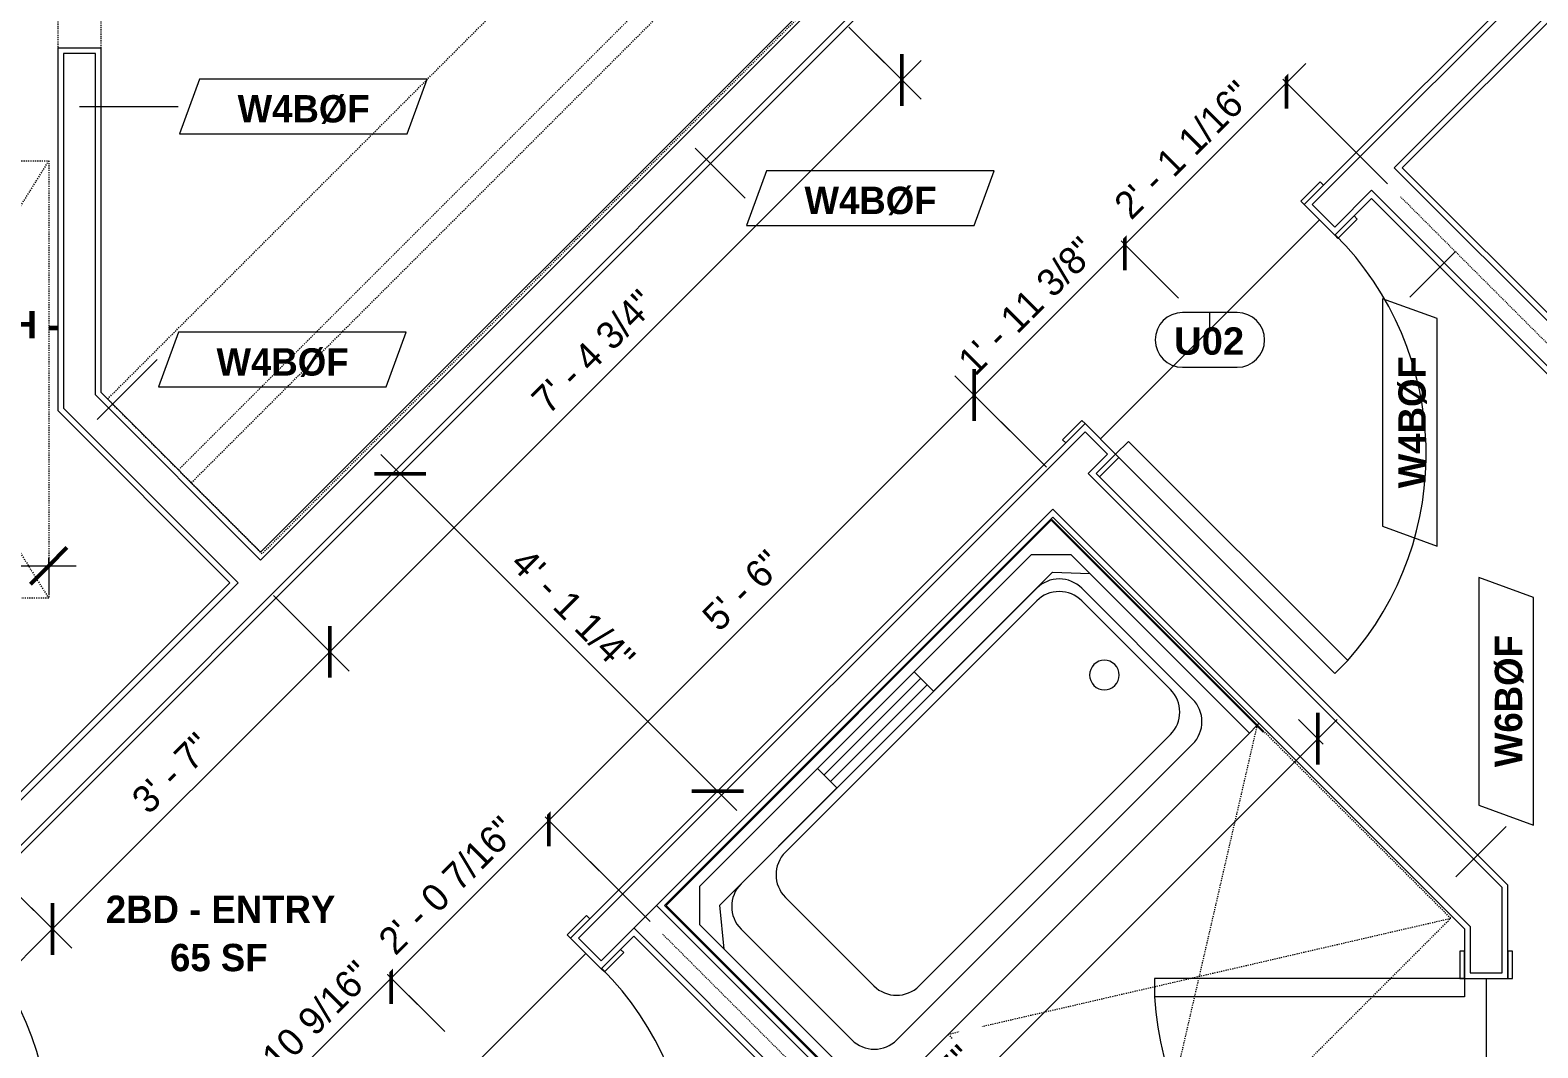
# Model space of a CAD drawing. Header units: inches. Extents: x -4058 to -1781, y 9814 to 12264.
# Drawn here: x -2441.3 to -2275.9, y 10491.5 to 10603.2 of the extents above; entities that cross this region are included whole.
import ezdxf

# ---------------------------------------------------------------- set-up
doc = ezdxf.new("R2010")
doc.units = ezdxf.units.IN
doc.header["$MEASUREMENT"] = 0
for name, pattern in [('Dash', [0.25, 0.125, -0.125]), ('Dash 3_32_', [0.1875, 0.09375, -0.09375]), ('Overhead', [0.15625, 0.09375, -0.0625])]:
    doc.linetypes.add(name, pattern=pattern)
for name, color, linetype, lineweight in [('A-ANNO-DIMS', 211, 'Continuous', 9), ('A-ANNO-DIMS-32', 211, 'Continuous', 9), ('A-AREA-IDEN', 2, 'Continuous', 9), ('A-DETL-1', 90, 'Dash 3_32_', 9), ('A-DETL-GENF', 92, 'Overhead', 9), ('A-DETL-MEDM-1', 33, 'Continuous', 9), ('A-DOOR-2', 31, 'Continuous', 9), ('A-DOOR-IDEN', 31, 'Continuous', 9), ('A-FLOR-2', 192, 'Continuous', 9), ('A-GENM', 5, 'Continuous', 9), ('A-GENM-2', 147, 'Dash', 9), ('A-WALL-2', 113, 'Continuous', 9), ('A-WALL-IDEN', 211, 'Continuous', 9), ('I-WALL-4', 2, 'Continuous', 9), ('P-SANR-FIXT', 6, 'Continuous', 9), ('Q-CASE', 31, 'Continuous', 9), ('Q-CASE-HDLN', 31, 'Dash', 9)]:
    doc.layers.add(name, color=color, linetype=linetype, lineweight=lineweight)
doc.styles.add('Arial_B', font='arialbd.ttf', dxfattribs={"height": 3})
doc.styles.add('Century Gothic', font='ufonts.com_century-gothic.ttf', dxfattribs={"height": 3})
doc.styles.add('Century Gothic_B_1', font='GOTHICB.TTF', dxfattribs={"height": 3})
doc.dimstyles.new('MARKETING_DIMENSION', dxfattribs={"dimscale": 12, "dimtxt": 3.132505, "dimasz": 0.333333, "dimexe": 0.25, "dimexo": 0.166667, "dimgap": 0.041667, "dimtad": 1, "dimdec": 4, "dimrnd": 0.0625, "dimzin": 3, "dimdsep": 46, "dimlunit": 4, "dimtxsty": 'Century Gothic', "dimblk1": 'OBLIQUE', "dimblk2": 'OBLIQUE', "dimsah": 1, "dimcen": 0.09, "dimdle": 0.25, "dimazin": 0, "dimtfac": 1, "dimtdec": 4, "dimtix": 1, "dimtmove": 0, "dimatfit": 3, "dimfxl": 1, "dimtvp": 1, "dimtfill": 1, "dimfrac": 2, "dimtolj": 1, "dimtzin": 0, "dimarcsym": 2})
doc.dimstyles.new('THE_DIMENSION_STRING', dxfattribs={"dimscale": 12, "dimtxt": 3.132505, "dimasz": 0.333333, "dimexe": 0.25, "dimexo": 0.166667, "dimgap": 0.041667, "dimtad": 1, "dimdec": 4, "dimrnd": 0.0625, "dimzin": 3, "dimdsep": 46, "dimlunit": 4, "dimtxsty": 'Century Gothic', "dimblk1": 'OBLIQUE', "dimblk2": 'OBLIQUE', "dimsah": 1, "dimcen": 0.09, "dimdle": 0.25, "dimazin": 0, "dimtfac": 1, "dimtdec": 4, "dimtix": 1, "dimtmove": 0, "dimatfit": 3, "dimfxl": 1, "dimtvp": 1, "dimtfill": 1, "dimfrac": 2, "dimtolj": 1, "dimtzin": 0, "dimarcsym": 2})
doc.dimstyles.new('THE_DIMENSION_STRING_5', dxfattribs={"dimscale": 12, "dimtxt": 3.132505, "dimasz": 0.333333, "dimexe": 0.25, "dimexo": 0.166667, "dimgap": 0.041667, "dimtad": 1, "dimdec": 4, "dimrnd": 0.0625, "dimzin": 3, "dimdsep": 46, "dimlunit": 4, "dimtxsty": 'Century Gothic', "dimblk1": 'OBLIQUE', "dimblk2": 'OBLIQUE', "dimsah": 1, "dimcen": 0.09, "dimdle": 0.25, "dimazin": 0, "dimtfac": 1, "dimtdec": 4, "dimtix": 1, "dimtmove": 0, "dimatfit": 3, "dimfxl": 1, "dimtvp": 1, "dimtfill": 1, "dimfrac": 2, "dimtolj": 1, "dimtzin": 0, "dimarcsym": 2})

# ---------------------------------------------------------------- blocks, each defined once
blk = doc.blocks.new('SWING - SINGLE - FLUSH - SWING - FLUSH - 2-10 x 6-8 - PRIVACY-4202129-UNIT PLANS - 1ST FLOOR')
at = {"layer": 'A-DOOR-2'}
for p, q in [((15, 2.37), (15, 36.38)), ((17, 36.38), (15, 36.38)), ((17, 2.37), (17, 36.38)), ((-17, 2.87), (-20, 2.87)), ((-20, 2.87), (-20, 2.37)), ((-20, 2.37), (-17, 2.37)), ((-17, 2.37), (-17, 2.87)), ((17, 2.37), (15, 2.37)), ((20, 2.87), (17, 2.87)), ((17, 2.87), (17, 2.37)), ((17, 2.37), (20, 2.37)), ((20, 2.37), (20, 2.87)), ((-17, -2.38), (-20, -2.38)), ((-20, -2.38), (-20, -2.88)), ((-20, -2.88), (-17, -2.88)), ((-17, -2.88), (-17, -2.38)), ((20, -2.38), (17, -2.38)), ((17, -2.38), (17, -2.88)), ((17, -2.88), (20, -2.88)), ((20, -2.88), (20, -2.38))]:
    blk.add_line(p, q, dxfattribs=at)
blk.add_arc((17, 2.37), 34.07, 93.3657, 180, dxfattribs=at)
blk = doc.blocks.new('SWING - SINGLE - FLUSH - SWING - FLUSH - 2-10 x 6-8 - PRIVACY-4202128-UNIT PLANS - 1ST FLOOR')
at = {"layer": 'A-DOOR-2'}
for p, q in [((15, 2.37), (15, 36.38)), ((17, 36.38), (15, 36.38)), ((17, 2.37), (17, 36.38)), ((-17, 2.87), (-20, 2.87)), ((-20, 2.87), (-20, 2.37)), ((-20, 2.37), (-17, 2.37)), ((-17, 2.37), (-17, 2.87)), ((17, 2.37), (15, 2.37)), ((20, 2.87), (17, 2.87)), ((17, 2.87), (17, 2.37)), ((17, 2.37), (20, 2.37)), ((20, 2.37), (20, 2.87)), ((-17, -2.38), (-20, -2.38)), ((-20, -2.38), (-20, -2.88)), ((-20, -2.88), (-17, -2.88)), ((-17, -2.88), (-17, -2.38)), ((20, -2.38), (17, -2.38)), ((17, -2.38), (17, -2.88)), ((17, -2.88), (20, -2.88)), ((20, -2.88), (20, -2.38))]:
    blk.add_line(p, q, dxfattribs=at)
blk.add_arc((17, 2.37), 34.07, 93.3657, 180, dxfattribs=at)
blk = doc.blocks.new('CTS6032CP - CTS6032CP-3806613-UNIT PLANS - 1ST FLOOR')
at = {"layer": 'P-SANR-FIXT'}
for p, q in [((0, -33), (0, 0)), ((0, 0), (60, 0)), ((0.12, -33), (0.12, -0.13)), ((0.12, -0.13), (59.88, -0.13)), ((1.25, -4.25), (4.25, -1.25)), ((4.25, -1.25), (55.69, -1.25)), ((22.5, -4.25), (22.5, -1.25)), ((37.5, -1.25), (37.5, -4.25)), ((55.69, -1.25), (58.75, -4.31)), ((59.88, -0.13), (59.88, -33)), ((60, 0), (60, -33)), ((37.5, -2.25), (22.5, -2.25)), ((22.5, -3.25), (37.5, -3.25)), ((1.25, -32), (1.25, -4.25)), ((1.25, -8.02), (4.31, -4.25)), ((4.31, -4.25), (22.5, -4.25)), ((7.6, -4.27), (53.48, -4.27)), ((37.5, -4.25), (55.94, -4.25)), ((55.94, -4.25), (58.75, -7.23)), ((58.75, -4.31), (58.75, -32)), ((52.5, -5.25), (13.5, -5.25)), ((4.1, -24.96), (4.1, -7.77)), ((56.98, -7.77), (56.98, -24.96)), ((10, -8.75), (10, -22.5)), ((56, -22.5), (56, -8.75)), ((13.5, -26), (52.5, -26)), ((53.48, -28.46), (7.6, -28.46)), ((0, -33), (0.12, -33)), ((1.25, -32), (0.12, -32)), ((1.25, -32), (58.75, -32)), ((59.88, -32), (58.75, -32)), ((59.88, -33), (60, -33))]:
    blk.add_line(p, q, dxfattribs=at)
for centre, radius, start, end in [((7.6, -7.77), 3.5, 90, 180), ((53.48, -7.77), 3.5, 0, 90), ((13.5, -8.75), 3.5, 90, 180), ((52.5, -8.75), 3.5, 360, 90), ((52, -16.25), 1.62, 0, 180), ((52, -16.25), 1.63, 180, 360), ((13.5, -22.5), 3.5, 180, 270), ((52.5, -22.5), 3.5, 270, 0), ((7.6, -24.96), 3.5, 180, 270), ((53.48, -24.96), 3.5, 270, 0)]:
    blk.add_arc(centre, radius, start, end, dxfattribs=at)
blk = doc.blocks.new('ADA Clearances - 30_x48_-V82-UNIT PLANS - 1ST FLOOR')
at = {"layer": 'A-GENM-2'}
for p, q in [((-15, -24), (15, 24)), ((15, -24), (-14.92, 23.87)), ((15, 24), (-14, 24)), ((15, -24), (15, 24)), ((-15, -24), (15, -24))]:
    blk.add_line(p, q, dxfattribs=at)
blk = doc.blocks.new('Door-Opening - CLEAR OPENING - 34_ x 80_-3928388-UNIT PLANS - 1ST FLOOR')
at = {"layer": 'A-DETL-GENF'}
for p, q in [((16.68, 2.37), (-17.32, 2.37)), ((-17.32, -2.38), (16.68, -2.38))]:
    blk.add_line(p, q, dxfattribs=at)
at = {"layer": 'A-DETL-MEDM-1'}
for p, q in [((-17.32, 2.37), (-17.32, -2.38)), ((16.68, -2.38), (16.68, 2.37))]:
    blk.add_line(p, q, dxfattribs=at)
blk = doc.blocks.new('OD_CW_Closet - OD_CW_Closet-3810279-UNIT PLANS - 1ST FLOOR')
at = {"layer": 'Q-CASE-HDLN'}
for p, q in [((0.74, -24), (0.74, 0)), ((0.74, 0), (87.24, 0)), ((87.24, 0), (87.24, -24)), ((0.74, -11), (87.24, -11)), ((0.74, -13), (87.24, -13)), ((87.24, -24), (0.74, -24))]:
    blk.add_line(p, q, dxfattribs=at)
blk = doc.blocks.new('SWING - SINGLE - FLUSH - SWING - FLUSH - 3-0 x 6-8 - PASSAGE-4202138-UNIT PLANS - 1ST FLOOR')
at = {"layer": 'A-DOOR-2'}
for p, q in [((16, 10.5), (16, 38.39)), ((18, 38.39), (16, 38.39)), ((18, 10.5), (18, 38.39)), ((16, 2.37), (16, 8.75)), ((18, 2.37), (18, 8.75)), ((-18, 2.87), (-21, 2.87)), ((-21, 2.87), (-21, 2.37)), ((-21, 2.37), (-18, 2.37)), ((-18, 2.37), (-18, 2.87)), ((18, 2.37), (16, 2.37)), ((21, 2.87), (18, 2.87)), ((18, 2.87), (18, 2.37)), ((18, 2.37), (21, 2.37)), ((21, 2.37), (21, 2.87)), ((-18, -2.38), (-21, -2.38)), ((-21, -2.38), (-21, -2.88)), ((-21, -2.88), (-18, -2.88)), ((-18, -2.88), (-18, -2.38)), ((21, -2.38), (18, -2.38)), ((18, -2.38), (18, -2.88)), ((18, -2.88), (21, -2.88)), ((21, -2.88), (21, -2.38))]:
    blk.add_line(p, q, dxfattribs=at)
blk.add_arc((18, 2.37), 36.07, 93.1789, 180, dxfattribs=at)
blk = doc.blocks.new('ADA Clearances - 30_x48_-V46-UNIT PLANS - 1ST FLOOR')
at = {"layer": 'A-GENM-2'}
for p, q in [((15, 24), (-15, -24)), ((-15, 24), (15, -24)), ((-15, 17.37), (-15, 24)), ((-15, 24), (15, 24)), ((15, 24), (15, -24)), ((-15, -24), (-15, 13)), ((15, -24), (-15, -24))]:
    blk.add_line(p, q, dxfattribs=at)
blk = doc.blocks.new('DIMBLOCK82-UNIT PLANS - 1ST FLOOR')
at = {"layer": 'A-ANNO-DIMS-32'}
for p, q in [((-2402.87, 10556.63), (-2363.8, 10517.57)), ((-2400.16, 10555.1), (-2402.87, 10552.39)), ((-2400.74, 10554.51), (-2400.16, 10555.1)), ((-2365.33, 10520.27), (-2368.04, 10517.57)), ((-2365.92, 10519.69), (-2365.33, 10520.27))]:
    blk.add_line(p, q, dxfattribs=at)
at = {"layer": 'A-ANNO-DIMS-32', "lineweight": 50}
for p, q in [((-2400.74, 10554.51), (-2403.57, 10554.51)), ((-2400.74, 10554.51), (-2397.92, 10554.51)), ((-2365.92, 10519.69), (-2368.75, 10519.69)), ((-2365.92, 10519.69), (-2363.09, 10519.69))]:
    blk.add_line(p, q, dxfattribs=at)
at = {"layer": 'A-ANNO-DIMS-32', "color": 0, "insert": (-2386.68, 10546.59), "char_height": 3, "width": 21.7784, "attachment_point": 1, "rotation": 315, "line_spacing_factor": 0.984502, "style": 'Century Gothic', "bg_fill": 3, "box_fill_scale": 1.25, "bg_fill_color": 256, "bg_fill_true_color": 13158600, "bg_fill_transparency": 0}
blk.add_mtext('4\' - 1 1/4"', dxfattribs=at)
blk = doc.blocks.new('_Oblique')
at = {"color": 0, "linetype": 'ByBlock', "lineweight": -2}
blk.add_line((-0.5, -0.5), (0.5, 0.5), dxfattribs=at)
blk = doc.blocks.new('DIMBLOCK114-UNIT PLANS - 1ST FLOOR')
at = {"layer": 'A-ANNO-DIMS-32', "lineweight": 50}
for p, q in [((-2303.49, 10597.4), (-2303.49, 10600.23)), ((-2303.49, 10597.4), (-2303.49, 10594.58)), ((-2321.23, 10579.67), (-2321.23, 10582.5)), ((-2321.23, 10579.67), (-2321.23, 10576.84))]:
    blk.add_line(p, q, dxfattribs=at)
at = {"layer": 'A-ANNO-DIMS-32'}
for p, q in [((-2301.37, 10599.53), (-2321.23, 10579.67)), ((-2292.4, 10586.31), (-2305.61, 10599.53)), ((-2303.49, 10597.4), (-2292.4, 10586.31)), ((-2315.35, 10573.79), (-2323.35, 10581.79)), ((-2321.23, 10579.67), (-2315.35, 10573.79))]:
    blk.add_line(p, q, dxfattribs=at)
at = {"layer": 'A-ANNO-DIMS-32', "color": 0, "insert": (-2322.67, 10584.37), "char_height": 3, "width": 24.5827, "attachment_point": 1, "rotation": 45, "line_spacing_factor": 0.984502, "style": 'Century Gothic', "bg_fill": 3, "box_fill_scale": 1.25, "bg_fill_color": 256, "bg_fill_true_color": 13158600, "bg_fill_transparency": 0}
blk.add_mtext('2\' - 1 1/16"', dxfattribs=at)
blk = doc.blocks.new('DIMBLOCK115-UNIT PLANS - 1ST FLOOR')
at = {"layer": 'A-ANNO-DIMS-32', "lineweight": 50}
for p, q in [((-2321.23, 10579.67), (-2321.23, 10582.5)), ((-2321.23, 10579.67), (-2321.23, 10576.84)), ((-2337.75, 10563.14), (-2337.75, 10565.97)), ((-2337.75, 10563.14), (-2337.75, 10560.31))]:
    blk.add_line(p, q, dxfattribs=at)
at = {"layer": 'A-ANNO-DIMS-32'}
for p, q in [((-2315.35, 10573.79), (-2323.35, 10581.79)), ((-2321.23, 10579.67), (-2337.75, 10563.14)), ((-2321.23, 10579.67), (-2315.35, 10573.79)), ((-2329.84, 10555.23), (-2339.88, 10565.26)), ((-2337.75, 10563.14), (-2329.84, 10555.23))]:
    blk.add_line(p, q, dxfattribs=at)
at = {"layer": 'A-ANNO-DIMS-32', "color": 0, "insert": (-2339.81, 10567.23), "char_height": 3, "width": 24.5827, "attachment_point": 1, "rotation": 45, "line_spacing_factor": 0.984502, "style": 'Century Gothic', "bg_fill": 3, "box_fill_scale": 1.25, "bg_fill_color": 256, "bg_fill_true_color": 13158600, "bg_fill_transparency": 0}
blk.add_mtext('1\' - 11 3/8"', dxfattribs=at)
blk = doc.blocks.new('DIMBLOCK116-UNIT PLANS - 1ST FLOOR')
at = {"layer": 'A-ANNO-DIMS-32', "lineweight": 50}
for p, q in [((-2337.75, 10563.14), (-2337.75, 10565.97)), ((-2337.75, 10563.14), (-2337.75, 10560.31)), ((-2384.42, 10516.47), (-2384.42, 10519.3)), ((-2384.42, 10516.47), (-2384.42, 10513.64))]:
    blk.add_line(p, q, dxfattribs=at)
at = {"layer": 'A-ANNO-DIMS-32'}
for p, q in [((-2329.84, 10555.23), (-2339.88, 10565.26)), ((-2337.75, 10563.14), (-2384.42, 10516.47)), ((-2337.75, 10563.14), (-2329.84, 10555.23)), ((-2373.33, 10505.38), (-2386.54, 10518.59)), ((-2384.42, 10516.47), (-2373.33, 10505.38))]:
    blk.add_line(p, q, dxfattribs=at)
at = {"layer": 'A-ANNO-DIMS-32', "color": 0, "insert": (-2367.87, 10539.17), "char_height": 3, "width": 12.5897, "attachment_point": 1, "rotation": 45, "line_spacing_factor": 0.984502, "style": 'Century Gothic', "bg_fill": 3, "box_fill_scale": 1.25, "bg_fill_color": 256, "bg_fill_true_color": 13158600, "bg_fill_transparency": 0}
blk.add_mtext('5\' - 6"', dxfattribs=at)
blk = doc.blocks.new('DIMBLOCK117-UNIT PLANS - 1ST FLOOR')
at = {"layer": 'A-ANNO-DIMS-32', "lineweight": 50}
for p, q in [((-2384.42, 10516.47), (-2384.42, 10519.3)), ((-2384.42, 10516.47), (-2384.42, 10513.64)), ((-2401.72, 10499.18), (-2401.72, 10502)), ((-2401.72, 10499.18), (-2401.72, 10496.35))]:
    blk.add_line(p, q, dxfattribs=at)
at = {"layer": 'A-ANNO-DIMS-32'}
for p, q in [((-2373.33, 10505.38), (-2386.54, 10518.59)), ((-2384.42, 10516.47), (-2401.72, 10499.18)), ((-2384.42, 10516.47), (-2373.33, 10505.38)), ((-2395.84, 10493.3), (-2403.84, 10501.3)), ((-2401.72, 10499.18), (-2395.84, 10493.3))]:
    blk.add_line(p, q, dxfattribs=at)
at = {"layer": 'A-ANNO-DIMS-32', "color": 0, "insert": (-2403.39, 10503.65), "char_height": 3, "width": 24.5827, "attachment_point": 1, "rotation": 45, "line_spacing_factor": 0.984502, "style": 'Century Gothic', "bg_fill": 3, "box_fill_scale": 1.25, "bg_fill_color": 256, "bg_fill_true_color": 13158600, "bg_fill_transparency": 0}
blk.add_mtext('2\' - 0 7/16"', dxfattribs=at)
blk = doc.blocks.new('DIMBLOCK118-UNIT PLANS - 1ST FLOOR')
at = {"layer": 'A-ANNO-DIMS-32'}
for p, q in [((-2395.84, 10493.3), (-2403.84, 10501.3)), ((-2401.72, 10499.18), (-2417.66, 10483.24)), ((-2401.72, 10499.18), (-2395.84, 10493.3)), ((-2409.75, 10475.33), (-2419.78, 10485.36)), ((-2417.66, 10483.24), (-2409.75, 10475.33))]:
    blk.add_line(p, q, dxfattribs=at)
at = {"layer": 'A-ANNO-DIMS-32', "lineweight": 50}
for p, q in [((-2401.72, 10499.18), (-2401.72, 10502)), ((-2401.72, 10499.18), (-2401.72, 10496.35)), ((-2417.66, 10483.24), (-2417.66, 10486.07)), ((-2417.66, 10483.24), (-2417.66, 10480.41))]:
    blk.add_line(p, q, dxfattribs=at)
at = {"layer": 'A-ANNO-DIMS-32', "color": 0, "insert": (-2420.83, 10486.21), "char_height": 3, "width": 27.387, "attachment_point": 1, "rotation": 45, "line_spacing_factor": 0.984502, "style": 'Century Gothic', "bg_fill": 3, "box_fill_scale": 1.25, "bg_fill_color": 256, "bg_fill_true_color": 13158600, "bg_fill_transparency": 0}
blk.add_mtext('1\' - 10 9/16"', dxfattribs=at)
blk = doc.blocks.new('DIMBLOCK133-UNIT PLANS - 1ST FLOOR')
at = {"layer": 'A-ANNO-DIMS-32'}
for p, q in [((-2445.05, 10510.73), (-2436.76, 10502.44)), ((-2438.88, 10504.56), (-2445.05, 10510.73)), ((-2456.38, 10487.06), (-2438.88, 10504.56)), ((-2456.96, 10487.65), (-2454.25, 10484.94)), ((-2456.38, 10487.06), (-2456.96, 10487.65))]:
    blk.add_line(p, q, dxfattribs=at)
at = {"layer": 'A-ANNO-DIMS-32', "lineweight": 50}
for p, q in [((-2438.88, 10504.56), (-2438.88, 10507.39)), ((-2438.88, 10504.56), (-2438.88, 10501.73)), ((-2456.38, 10487.06), (-2456.38, 10489.89)), ((-2456.38, 10487.06), (-2456.38, 10484.23))]:
    blk.add_line(p, q, dxfattribs=at)
at = {"layer": 'A-ANNO-DIMS-32', "color": 0, "insert": (-2457.12, 10492.47), "char_height": 3, "width": 21.7784, "attachment_point": 1, "rotation": 45, "line_spacing_factor": 0.984502, "style": 'Century Gothic', "bg_fill": 3, "box_fill_scale": 1.25, "bg_fill_color": 256, "bg_fill_true_color": 13158600, "bg_fill_transparency": 0}
blk.add_mtext('2\' - 0 3/4"', dxfattribs=at)
blk = doc.blocks.new('DIMBLOCK134-UNIT PLANS - 1ST FLOOR')
at = {"layer": 'A-ANNO-DIMS-32'}
for p, q in [((-2414.65, 10541.14), (-2406.35, 10532.84)), ((-2408.47, 10534.97), (-2414.65, 10541.14)), ((-2438.88, 10504.56), (-2408.47, 10534.97)), ((-2445.05, 10510.73), (-2436.76, 10502.44)), ((-2438.88, 10504.56), (-2445.05, 10510.73))]:
    blk.add_line(p, q, dxfattribs=at)
at = {"layer": 'A-ANNO-DIMS-32', "lineweight": 50}
for p, q in [((-2408.47, 10534.97), (-2408.47, 10537.79)), ((-2408.47, 10534.97), (-2408.47, 10532.14)), ((-2438.88, 10504.56), (-2438.88, 10507.39)), ((-2438.88, 10504.56), (-2438.88, 10501.73))]:
    blk.add_line(p, q, dxfattribs=at)
at = {"layer": 'A-ANNO-DIMS-32', "color": 0, "insert": (-2430.46, 10519.13), "char_height": 3, "width": 12.5897, "attachment_point": 1, "rotation": 45, "line_spacing_factor": 0.984502, "style": 'Century Gothic', "bg_fill": 3, "box_fill_scale": 1.25, "bg_fill_color": 256, "bg_fill_true_color": 13158600, "bg_fill_transparency": 0}
blk.add_mtext('3\' - 7"', dxfattribs=at)
blk = doc.blocks.new('DIMBLOCK135-UNIT PLANS - 1ST FLOOR')
at = {"layer": 'A-ANNO-DIMS-32'}
for p, q in [((-2351.52, 10603.52), (-2343.6, 10595.6)), ((-2345.72, 10597.72), (-2351.52, 10603.52)), ((-2408.47, 10534.97), (-2343.6, 10599.84)), ((-2414.65, 10541.14), (-2406.35, 10532.84)), ((-2408.47, 10534.97), (-2414.65, 10541.14))]:
    blk.add_line(p, q, dxfattribs=at)
at = {"layer": 'A-ANNO-DIMS-32', "lineweight": 50}
for p, q in [((-2345.72, 10597.72), (-2345.72, 10600.55)), ((-2345.72, 10597.72), (-2345.72, 10594.89)), ((-2408.47, 10534.97), (-2408.47, 10537.79)), ((-2408.47, 10534.97), (-2408.47, 10532.14))]:
    blk.add_line(p, q, dxfattribs=at)
at = {"layer": 'A-ANNO-DIMS-32', "color": 0, "insert": (-2386.58, 10563), "char_height": 3, "width": 21.7784, "attachment_point": 1, "rotation": 45, "line_spacing_factor": 0.984502, "style": 'Century Gothic', "bg_fill": 3, "box_fill_scale": 1.25, "bg_fill_color": 256, "bg_fill_true_color": 13158600, "bg_fill_transparency": 0}
blk.add_mtext('7\' - 4 3/4"', dxfattribs=at)
blk = doc.blocks.new('Wall Tag - Arch Wall-3956453-UNIT PLANS - 1ST FLOOR')
at = {"layer": 'A-WALL-IDEN'}
for p, q in [((-0.3561, 0.0937), (-0.4244, -0.0937)), ((0.4244, 0.0937), (-0.3561, 0.0937)), ((0.3561, -0.0937), (0.4244, 0.0937)), ((-0.4244, -0.0937), (0.3561, -0.0937))]:
    blk.add_line(p, q, dxfattribs=at)
blk = doc.blocks.new('Door Tag - Type Mark-2601225-UNIT PLANS - 1ST FLOOR')
at = {"layer": 'A-DOOR-IDEN'}
for p, q in [((0.09375, 0.09375), (-0.09375, 0.09375)), ((-0.09375, -0.09375), (0.09375, -0.09375))]:
    blk.add_line(p, q, dxfattribs=at)
for centre, start, end in [((-0.09375, 0), 90, 270), ((0.09375, 0), 270, 90)]:
    blk.add_arc(centre, 0.09375, start, end, dxfattribs=at)
blk = doc.blocks.new('DIMBLOCK1287-UNIT PLANS - 1ST FLOOR')
at = {"layer": 'A-ANNO-DIMS-32', "lineweight": 50}
for p, q in [((-2469.31, 10544.4), (-2467.31, 10546.4)), ((-2439.31, 10544.4), (-2437.31, 10546.4)), ((-2469.31, 10544.4), (-2471.31, 10542.4)), ((-2439.31, 10544.4), (-2441.31, 10542.4))]:
    blk.add_line(p, q, dxfattribs=at)
at = {"layer": 'A-ANNO-DIMS-32'}
for p, q in [((-2472.31, 10544.4), (-2436.31, 10544.4)), ((-2469.31, 10545.23), (-2469.31, 10541.4)), ((-2469.31, 10544.4), (-2469.31, 10545.23)), ((-2439.31, 10545.23), (-2439.31, 10541.4)), ((-2439.31, 10544.4), (-2439.31, 10545.23))]:
    blk.add_line(p, q, dxfattribs=at)
at = {"layer": 'A-ANNO-DIMS-32', "color": 0, "insert": (-2458.84, 10542.82), "char_height": 3, "width": 10.8594, "attachment_point": 1, "line_spacing_factor": 0.984502, "style": 'Century Gothic', "bg_fill": 3, "box_fill_scale": 1.25, "bg_fill_color": 256, "bg_fill_true_color": 13158600, "bg_fill_transparency": 0}
blk.add_mtext('MIN.', dxfattribs=at)
at = {"layer": 'A-ANNO-DIMS-32', "color": 0, "insert": (-2459.56, 10548.75), "char_height": 3, "width": 12.5897, "attachment_point": 1, "line_spacing_factor": 0.984502, "style": 'Century Gothic', "bg_fill": 3, "box_fill_scale": 1.25, "bg_fill_color": 256, "bg_fill_true_color": 13158600, "bg_fill_transparency": 0}
blk.add_mtext('2\' - 6"', dxfattribs=at)
blk = doc.blocks.new('DIMBLOCK1306-UNIT PLANS - 1ST FLOOR')
at = {"layer": 'A-ANNO-DIMS-32'}
for p, q in [((-2297.93, 10527.56), (-2382.08, 10443.41)), ((-2299.46, 10524.85), (-2302.17, 10527.56)), ((-2300.05, 10525.44), (-2299.46, 10524.85)), ((-2379.37, 10444.95), (-2382.08, 10447.65)), ((-2379.95, 10445.53), (-2379.37, 10444.95))]:
    blk.add_line(p, q, dxfattribs=at)
at = {"layer": 'A-ANNO-DIMS-32', "lineweight": 50}
for p, q in [((-2300.05, 10525.44), (-2300.05, 10528.26)), ((-2300.05, 10525.44), (-2300.05, 10522.61)), ((-2379.95, 10445.53), (-2379.95, 10448.36)), ((-2379.95, 10445.53), (-2379.95, 10442.71))]:
    blk.add_line(p, q, dxfattribs=at)
at = {"layer": 'A-ANNO-DIMS-32', "color": 0, "insert": (-2346.78, 10484.85), "char_height": 3, "width": 12.5897, "attachment_point": 1, "rotation": 45, "line_spacing_factor": 0.984502, "style": 'Century Gothic', "bg_fill": 3, "box_fill_scale": 1.25, "bg_fill_color": 256, "bg_fill_true_color": 13158600, "bg_fill_transparency": 0}
blk.add_mtext('9\' - 5"', dxfattribs=at)

msp = doc.modelspace()

# ---------------------------------------------------------------- linework, layer by layer
at = {"layer": 'A-DETL-1'}
for p, q in [((-2269.58287, 10563.49676), (-2290.98159, 10584.89548)), ((-2438.31124, 10575.80068), (-2438.31124, 10566.05068)), ((-2350.51592, 10482.56371), (-2371.91464, 10503.96243))]:
    msp.add_line(p, q, dxfattribs=at)
at = {"layer": 'A-FLOR-2'}
for p, q in [((-2323.92261, 10558.32411), (-2299.88098, 10582.36574)), ((-2299.88098, 10582.36574), (-2323.92261, 10558.32411)), ((-2306.51011, 10527.12302), (-2306.68957, 10526.94356)), ((-2404.41541, 10477.83131), (-2380.37378, 10501.87294)), ((-2380.37378, 10501.87294), (-2404.41541, 10477.83131)), ((-2281.59569, 10499.11493), (-2281.59569, 10465.11493))]:
    msp.add_line(p, q, dxfattribs=at)
at = {"layer": 'A-WALL-2'}
for p, q in [((-2270.44108, 10615.1644), (-2297.52517, 10588.08031)), ((-2270.1822, 10614.5394), (-2296.64129, 10588.08031)), ((-2268.73245, 10611.0394), (-2291.69154, 10588.08031)), ((-2290.80766, 10588.08031), (-2268.47357, 10610.4144)), ((-2355.31124, 10606.66178), (-2416.06009, 10545.91293)), ((-2354.68624, 10606.40289), (-2416.06009, 10545.02904)), ((-2449.55767, 10506.58171), (-2351.18624, 10604.95315)), ((-2449.55767, 10505.69782), (-2350.56124, 10604.69426)), ((-2438.31124, 10601.2269), (-2438.31124, 10561.44656)), ((-2437.68624, 10600.6019), (-2437.68624, 10561.70545)), ((-2434.18624, 10600.6019), (-2437.68624, 10600.6019)), ((-2434.18624, 10563.15519), (-2434.18624, 10600.6019)), ((-2433.56124, 10563.41408), (-2433.56124, 10601.2269)), ((-2297.52517, 10588.08031), (-2301.56036, 10584.04512)), ((-2296.64129, 10588.08031), (-2300.67648, 10584.04512)), ((-2291.69154, 10588.08031), (-2261.17963, 10557.5684)), ((-2261.80463, 10559.07728), (-2290.80766, 10588.08031)), ((-2298.2016, 10581.57024), (-2294.16642, 10585.60543)), ((-2294.16642, 10585.60543), (-2257.60038, 10549.0394)), ((-2301.56036, 10584.04512), (-2298.2016, 10580.68636)), ((-2300.67648, 10584.04512), (-2298.2016, 10581.57024)), ((-2298.2016, 10580.68636), (-2294.16642, 10584.72155)), ((-2294.16642, 10584.72155), (-2257.85926, 10548.4144)), ((-2434.18624, 10563.15519), (-2416.06009, 10545.02904)), ((-2416.06009, 10545.91293), (-2433.56124, 10563.41408)), ((-2438.31124, 10561.44656), (-2419.41884, 10542.55417)), ((-2437.68624, 10561.70545), (-2418.53496, 10542.55417)), ((-2325.60199, 10560.00349), (-2382.05316, 10503.55232)), ((-2325.60199, 10559.1196), (-2381.16928, 10503.55232)), ((-2322.24324, 10556.64473), (-2325.60199, 10560.00349)), ((-2323.12712, 10556.64473), (-2325.60199, 10559.1196)), ((-2325.24844, 10554.52341), (-2323.12712, 10556.64473)), ((-2324.36456, 10554.52341), (-2322.24324, 10556.64473)), ((-2279.84569, 10509.12066), (-2325.24844, 10554.52341)), ((-2279.22069, 10509.37954), (-2324.36456, 10554.52341)), ((-2378.6944, 10501.07744), (-2329.13753, 10550.63432)), ((-2283.34569, 10504.84248), (-2329.13753, 10550.63432)), ((-2329.3143, 10549.57366), (-2329.13753, 10549.75044)), ((-2329.13753, 10549.75044), (-2283.97069, 10504.5836)), ((-2419.41884, 10542.55417), (-2446.46568, 10515.50733)), ((-2418.53496, 10542.55417), (-2446.46568, 10514.62345)), ((-2279.22069, 10499.11493), (-2279.22069, 10509.37954)), ((-2279.84569, 10499.73993), (-2279.84569, 10509.12066)), ((-2372.62459, 10507.14726), (-2347.87586, 10482.39852)), ((-2375.09947, 10504.67238), (-2350.35073, 10479.92364)), ((-2283.97069, 10504.5836), (-2283.97069, 10499.11493)), ((-2283.34569, 10504.84248), (-2283.34569, 10499.73993)), ((-2382.05316, 10503.55232), (-2378.6944, 10500.19356)), ((-2381.16928, 10503.55232), (-2378.6944, 10501.07744)), ((-2378.6944, 10500.19356), (-2375.09947, 10503.7885)), ((-2283.34569, 10499.73993), (-2279.84569, 10499.73993)), ((-2283.97069, 10499.11493), (-2279.22069, 10499.11493))]:
    msp.add_line(p, q, dxfattribs=at)
at = {"layer": 'A-WALL-IDEN'}
for p, q in [((-2435.93624, 10594.80416), (-2425.09308, 10594.80416)), ((-2284.96336, 10578.87725), (-2289.97455, 10573.86605)), ((-2433.9732, 10560.46728), (-2427.41084, 10567.02964)), ((-2284.9048, 10510.29068), (-2279.3936, 10515.80188))]:
    msp.add_line(p, q, dxfattribs=at)
at = {"layer": 'I-WALL-4'}
msp.add_line((-2375.09947, 10503.7885), (-2350.35073, 10479.03976), dxfattribs=at)

# ---------------------------------------------------------------- block references
at = {"layer": 'A-DOOR-2'}
for name, p, rotation in [('Door-Opening - CLEAR OPENING - 34_ x 80_-3928388-UNIT PLANS - 1ST FLOOR', (-2435.93624, 10617.90451), 270.0000000000271), ('SWING - SINGLE - FLUSH - SWING - FLUSH - 2-10 x 6-8 - PRIVACY-4202128-UNIT PLANS - 1ST FLOOR', (-2311.9018, 10570.34492), 225.0000000000703), ('SWING - SINGLE - FLUSH - SWING - FLUSH - 3-0 x 6-8 - PASSAGE-4202138-UNIT PLANS - 1ST FLOOR', (-2463.96497, 10494.64928), 225.0000000000278), ('SWING - SINGLE - FLUSH - SWING - FLUSH - 2-10 x 6-8 - PRIVACY-4202128-UNIT PLANS - 1ST FLOOR', (-2392.3946, 10489.85212), 225.0000000000667), ('SWING - SINGLE - FLUSH - SWING - FLUSH - 2-10 x 6-8 - PRIVACY-4202129-UNIT PLANS - 1ST FLOOR', (-2281.59569, 10482.11493), 90.00000000004853)]:
    msp.add_blockref(name, p, dxfattribs=dict(at, rotation=rotation))
at = {"layer": 'A-GENM'}
msp.add_blockref('ADA Clearances - 30_x48_-V46-UNIT PLANS - 1ST FLOOR', (-2454.31124, 10564.8519), dxfattribs=at)
at = {"layer": 'A-GENM', "rotation": 315.0000000000884}
msp.add_blockref('ADA Clearances - 30_x48_-V82-UNIT PLANS - 1ST FLOOR', (-2313.05085, 10499.36908), dxfattribs=at)
at = {"layer": 'A-WALL-IDEN', "xscale": 31.99999999999999, "yscale": 31.99999999999999, "zscale": 31.99999999999999, "rotation": 89.99999999999955}
msp.add_blockref('Wall Tag - Arch Wall-3956453-UNIT PLANS - 1ST FLOOR', (-2279.3936, 10529.53358), dxfattribs=at)
at = {"layer": 'P-SANR-FIXT', "rotation": 45.00000000021966}
msp.add_blockref('CTS6032CP - CTS6032CP-3806613-UNIT PLANS - 1ST FLOOR', (-2371.74071, 10507.14726), dxfattribs=at)
at = {"layer": 'Q-CASE', "rotation": 45.00000000001427}
msp.add_blockref('OD_CW_Closet - OD_CW_Closet-3810279-UNIT PLANS - 1ST FLOOR', (-2433.37577, 10562.18533), dxfattribs=at)

# ---------------------------------------------------------------- texts
at = {"layer": 'A-AREA-IDEN', "insert": (-2468.88062, 10572.36657), "char_height": 3, "width": 38.077, "attachment_point": 1, "style": 'Century Gothic_B_1'}
msp.add_mtext('2BD - M. BATH -', dxfattribs=at)
at = {"layer": 'A-WALL-IDEN', "char_height": 3, "width": 17.372, "attachment_point": 1, "rotation": 90, "style": 'Century Gothic_B_1'}
for s, insert in [('W4BØF', (-2291.22209, 10552.91842)), ('W6BØF', (-2280.64113, 10522.31766))]:
    msp.add_mtext(s, dxfattribs=dict(at, insert=insert))

# ---------------------------------------------------------------- next in the draw order: dimensions: what is measured, and where the dimension line sits
at = {"layer": 'A-ANNO-DIMS'}
for base, p1, p2, angle, override, picture, middle in [((-2321.22566, 10579.66879), (-2290.98159, 10584.89548), (-2313.93473, 10572.37786), 45, {"dimpost": '<>', "dimfxl": 26.144553}, 'DIMBLOCK114-UNIT PLANS - 1ST FLOOR', (-2313.94307, 10590.12158)), ((-2365.91875, 10519.68673), (-2398.74376, 10556.51174), (-2363.91875, 10521.68673), 315, {"dimpost": '<>', "dimfxl": 49.25}, 'DIMBLOCK82-UNIT PLANS - 1ST FLOOR', (-2381.74615, 10538.68434)), ((-2438.87657, 10504.55947), (-2458.37587, 10489.06017), (-2446.46568, 10512.14858), 45, {"dimpost": '<>', "dimfxl": 25.979357}, 'DIMBLOCK133-UNIT PLANS - 1ST FLOOR', (-2449.21132, 10497.39492))]:
    dim = msp.add_linear_dim(base=base, p1=p1, p2=p2, angle=angle, dimstyle='THE_DIMENSION_STRING', override=override, dxfattribs=at)
    dim.commit()
    dim.dimension.update_dxf_attribs({"geometry": picture, "text_midpoint": middle})

# ---------------------------------------------------------------- next in the draw order: linework, layer by layer
at = {"layer": 'A-DOOR-IDEN'}
msp.add_line((-2311.9018, 10570.34492), (-2311.9018, 10572.18932), dxfattribs=at)

# ---------------------------------------------------------------- next in the draw order: block references
at = {"layer": 'A-WALL-IDEN', "xscale": 31.99999999999999, "yscale": 31.99999999999999, "zscale": 31.99999999999999, "rotation": 89.99999999999955}
msp.add_blockref('Wall Tag - Arch Wall-3956453-UNIT PLANS - 1ST FLOOR', (-2289.97455, 10560.13434), dxfattribs=at)

# ---------------------------------------------------------------- next in the draw order: dimensions: what is measured, and where the dimension line sits
at = {"layer": 'A-ANNO-DIMS'}
dim = msp.add_linear_dim(base=(-2337.75428, 10563.14016), p1=(-2313.93473, 10572.37786), p2=(-2328.43042, 10553.8163), angle=45, dimstyle='THE_DIMENSION_STRING', override={"dimpost": '<>', "dimfxl": 23.551141}, dxfattribs=at)
dim.commit()
dim.dimension.update_dxf_attribs({"geometry": 'DIMBLOCK115-UNIT PLANS - 1ST FLOOR', "text_midpoint": (-2331.07507, 10572.98958)})

# ---------------------------------------------------------------- next in the draw order: block references
at = {"layer": 'A-DOOR-IDEN', "xscale": 31.99999999999999, "yscale": 31.99999999999999, "zscale": 31.99999999999999}
msp.add_blockref('Door Tag - Type Mark-2601225-UNIT PLANS - 1ST FLOOR', (-2311.9018, 10569.18932), dxfattribs=at)

# ---------------------------------------------------------------- next in the draw order: texts
at = {"layer": 'A-DOOR-IDEN', "insert": (-2315.83368, 10570.56918), "char_height": 3, "width": 9.393, "attachment_point": 1, "style": 'Arial_B'}
msp.add_mtext('U02', dxfattribs=at)

# ---------------------------------------------------------------- next in the draw order: dimensions: what is measured, and where the dimension line sits
at = {"layer": 'A-ANNO-DIMS'}
dim = msp.add_linear_dim(base=(-2384.42333, 10516.47112), p1=(-2328.43042, 10553.8163), p2=(-2371.91464, 10503.96243), angle=45, dimstyle='THE_DIMENSION_STRING', override={"dimpost": '<>', "dimfxl": 66.153505}, dxfattribs=at)
dim.commit()
dim.dimension.update_dxf_attribs({"geometry": 'DIMBLOCK116-UNIT PLANS - 1ST FLOOR', "text_midpoint": (-2362.55638, 10541.27321)})

# ---------------------------------------------------------------- next in the draw order: dimensions: what is measured, and where the dimension line sits
dim = msp.add_linear_dim(base=(-2401.71846, 10499.17599), p1=(-2371.91464, 10503.96243), p2=(-2394.42753, 10491.88506), angle=45, dimstyle='THE_DIMENSION_STRING', override={"dimpost": '<>', "dimfxl": 25.547859}, dxfattribs=at)
dim.commit()
dim.dimension.update_dxf_attribs({"geometry": 'DIMBLOCK117-UNIT PLANS - 1ST FLOOR', "text_midpoint": (-2394.656, 10509.40865)})

# ---------------------------------------------------------------- next in the draw order: dimensions: what is measured, and where the dimension line sits
for base, p1, p2, dimstyle, override, picture, middle in [((-2379.95369, 10445.53344), (-2298.05062, 10523.43651), (-2377.95369, 10443.53344), 'MARKETING_DIMENSION', {"dimpost": '<>', "dimfxl": 113}, 'DIMBLOCK1306-UNIT PLANS - 1ST FLOOR', (-2341.46973, 10486.95254)), ((-2417.65735, 10483.2371), (-2394.42753, 10491.88506), (-2408.33349, 10473.91324), 'THE_DIMENSION_STRING', {"dimpost": '<>', "dimfxl": 22.723598}, 'DIMBLOCK118-UNIT PLANS - 1ST FLOOR', (-2411.27301, 10492.79164))]:
    dim = msp.add_linear_dim(base=base, p1=p1, p2=p2, angle=45, dimstyle=dimstyle, override=override, dxfattribs=at)
    dim.commit()
    dim.dimension.update_dxf_attribs({"geometry": picture, "text_midpoint": middle})

# ---------------------------------------------------------------- next in the draw order: dimensions: what is measured, and where the dimension line sits
dim = msp.add_linear_dim(base=(-2408.47098, 10534.96506), p1=(-2446.46568, 10512.14858), p2=(-2416.06009, 10542.55417), angle=45, dimstyle='THE_DIMENSION_STRING', override={"dimpost": '<>', "dimfxl": 43}, dxfattribs=at)
dim.commit()
dim.dimension.update_dxf_attribs({"geometry": 'DIMBLOCK134-UNIT PLANS - 1ST FLOOR', "text_midpoint": (-2425.14135, 10521.22984)})

# ---------------------------------------------------------------- next in the draw order: texts
at = {"layer": 'A-AREA-IDEN', "char_height": 3, "attachment_point": 1, "style": 'Century Gothic_B_1'}
for s, insert, width in [('2BD - ENTRY', (-2433.04355, 10508.22204), 29.492), ('65 SF', (-2426.00103, 10502.92491), 12.423)]:
    msp.add_mtext(s, dxfattribs=dict(at, insert=insert, width=width))

# ---------------------------------------------------------------- next in the draw order: dimensions: what is measured, and where the dimension line sits
at = {"layer": 'A-ANNO-DIMS'}
dim = msp.add_linear_dim(base=(-2345.71849, 10597.71755), p1=(-2416.06009, 10542.55417), p2=(-2352.93624, 10604.93529), angle=45, dimstyle='THE_DIMENSION_STRING', override={"dimpost": '<>', "dimfxl": 88.746972}, dxfattribs=at)
dim.commit()
dim.dimension.update_dxf_attribs({"geometry": 'DIMBLOCK135-UNIT PLANS - 1ST FLOOR', "text_midpoint": (-2378.67984, 10567.92641)})
dim = msp.add_linear_dim(base=(-2439.31124, 10544.40054), p1=(-2469.31124, 10547.22897), p2=(-2439.31124, 10547.22897), text='<>\\XMIN.', dimstyle='THE_DIMENSION_STRING_5', override={"dimpost": '<>', "dimfxl": 30}, dxfattribs=at)
dim.commit()
dim.dimension.update_dxf_attribs({"geometry": 'DIMBLOCK1287-UNIT PLANS - 1ST FLOOR', "text_midpoint": (-2454.31124, 10544.40054)})

# ---------------------------------------------------------------- next in the draw order: linework, layer by layer
at = {"layer": 'A-WALL-IDEN'}
msp.add_line((-2368.37834, 10590.23592), (-2362.89615, 10584.75374), dxfattribs=at)

# ---------------------------------------------------------------- next in the draw order: block references
at = {"layer": 'A-WALL-IDEN', "xscale": 31.99999999999999, "yscale": 31.99999999999999, "zscale": 31.99999999999999}
for p in [(-2411.36138, 10594.80416), (-2349.16445, 10584.75374), (-2413.67913, 10567.02964)]:
    msp.add_blockref('Wall Tag - Arch Wall-3956453-UNIT PLANS - 1ST FLOOR', p, dxfattribs=at)

# ---------------------------------------------------------------- next in the draw order: texts
at = {"layer": 'A-WALL-IDEN', "char_height": 3, "width": 17.372, "attachment_point": 1, "style": 'Century Gothic_B_1'}
for insert in [(-2418.5773, 10596.05169), (-2356.38037, 10586.00127), (-2420.89505, 10568.27717)]:
    msp.add_mtext('W4BØF', dxfattribs=dict(at, insert=insert))

doc.saveas('drawing.dxf')
